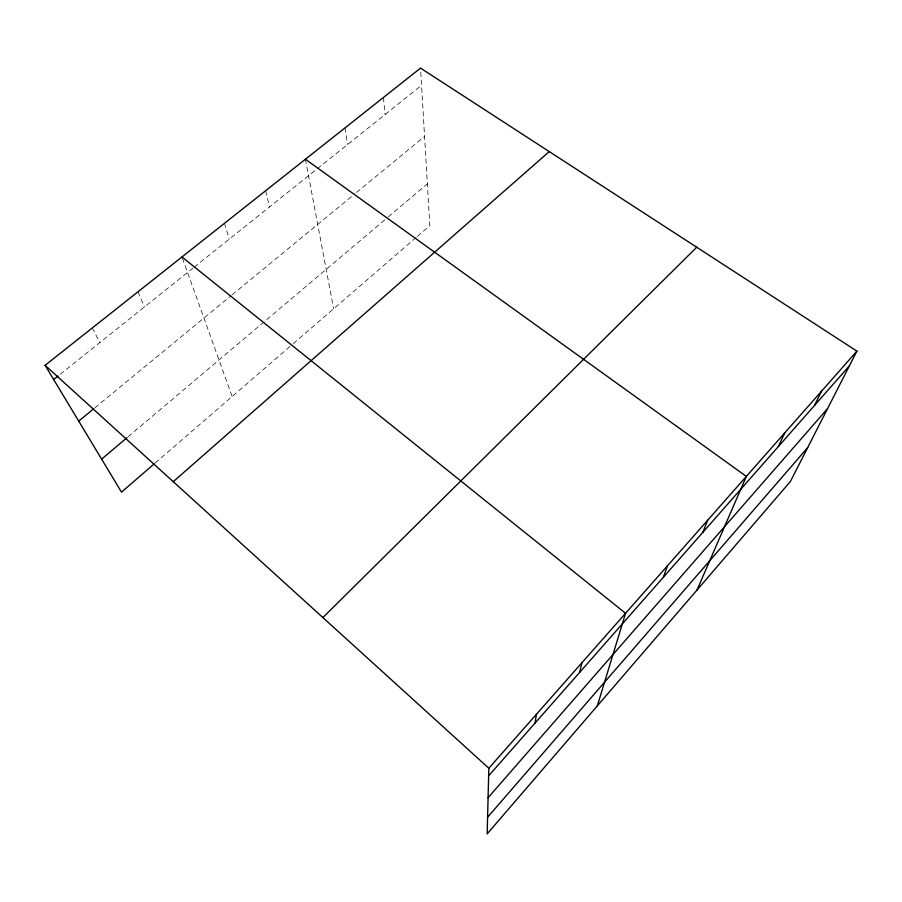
<?xml version="1.0" encoding="UTF-8"?>
<svg xmlns="http://www.w3.org/2000/svg" width="902" height="902" viewBox="0 0 902 902"><rect width="100%" height="100%" fill="white"/><g stroke="black" fill="none" stroke-linecap="round" stroke-linejoin="round"><path stroke-width="0.68" stroke-dasharray="4.51 3.38" d="M155.234 462.963L292.282 344.508M293.33 343.594L416.307 237.294M417.355 236.403L429.826 225.613L420.535 68.112M128.163 436.715L387.24 217.788M388.288 216.897L427.368 183.884M94.879 407.805L231.092 295.687M232.175 294.785L354.43 194.167M356.583 192.385L424.56 136.427M60.254 374.251L193.028 268.086M194.133 267.206L421.55 85.363M92.354 327.911L99.851 342.591M137.95 291.82L144.455 306.928M182.441 258.254L232.118 396.508M224.519 223.29L229.221 239.154M265.639 190.728L269.518 206.93M305.417 159.248L333.627 308.766M345.06 127.859L347.428 144.636M383.418 97.495L385.086 114.52"/><path stroke-width="1.35" d="M856.9 351.126L488.828 768.245L487.17 833.888L790.344 481.567L856.9 351.126L420.535 68.112L45.1 365.321L121.499 492.131L154.186 463.876M535.078 723.054L536.374 714.361M579.603 672.441L581.903 662.756M597.338 705.849L625.56 613.292L181.978 256.969M663.376 577.235L667.457 565.813M702.827 532.394L707.687 520.228M697.054 589.976L746.349 476.403L305.417 159.248M778.381 446.513L784.65 433.005M814.574 405.381L821.474 391.276M487.587 817.268L807.628 447.685M488.083 797.718L827.585 408.572M488.636 775.844L849.436 365.761M322.882 617.554L696.727 247.249M173.252 481.691L549.239 151.581M101.622 459.141L127.103 437.617M78.711 421.11L93.797 408.685M53.658 379.528L58.055 376.01M45.1 365.321L488.828 768.245"/></g></svg>
